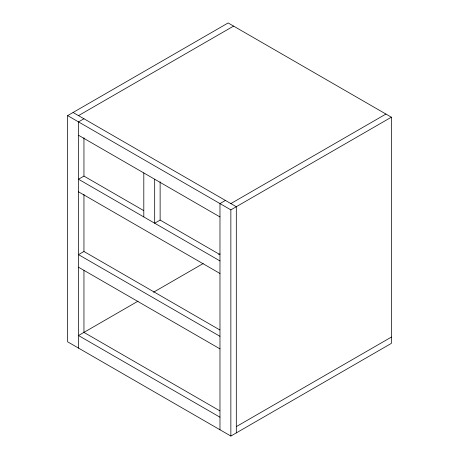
<?xml version="1.0" encoding="UTF-8"?>
<svg xmlns="http://www.w3.org/2000/svg" width="459" height="459" viewBox="0 0 459 459"><rect width="100%" height="100%" fill="white"/><g stroke="black" fill="none" stroke-linecap="round" stroke-linejoin="round"><path stroke-width="0.69" d="M67.628 115.622L228.14 22.95L391.372 117.194L391.372 343.378L230.86 436.05L67.628 341.806L67.628 115.622L230.86 209.866L391.372 117.194M78.506 115.622L233.579 26.094M83.951 118.761L78.506 121.905L78.506 348.088M143.701 210.595L83.951 176.095L78.506 179.239L219.976 260.913M219.832 329.946L83.951 251.492L78.506 254.63L219.976 336.309M219.872 254.573L160.128 220.073L154.683 223.217L154.683 179.239M225.421 200.44L219.976 203.584L219.976 429.767M230.86 203.584L385.933 114.05M138.056 301.144L78.506 335.523L219.976 417.202M153.564 292.194L203.188 263.541M218.696 254.59L219.936 253.873M236.305 426.623L391.372 337.095M73.067 112.478L236.305 206.722L236.305 432.912M78.506 135.256L219.976 216.935M78.506 191.805L219.976 273.478M78.506 267.201L219.976 348.874M219.832 410.834L83.951 332.385L83.951 270.46M230.86 209.866L230.86 436.05M160.128 181.77L160.128 220.073M143.805 172.957L143.805 216.935M83.951 137.792L83.951 176.095M83.951 194.375L83.951 251.492"/></g></svg>
